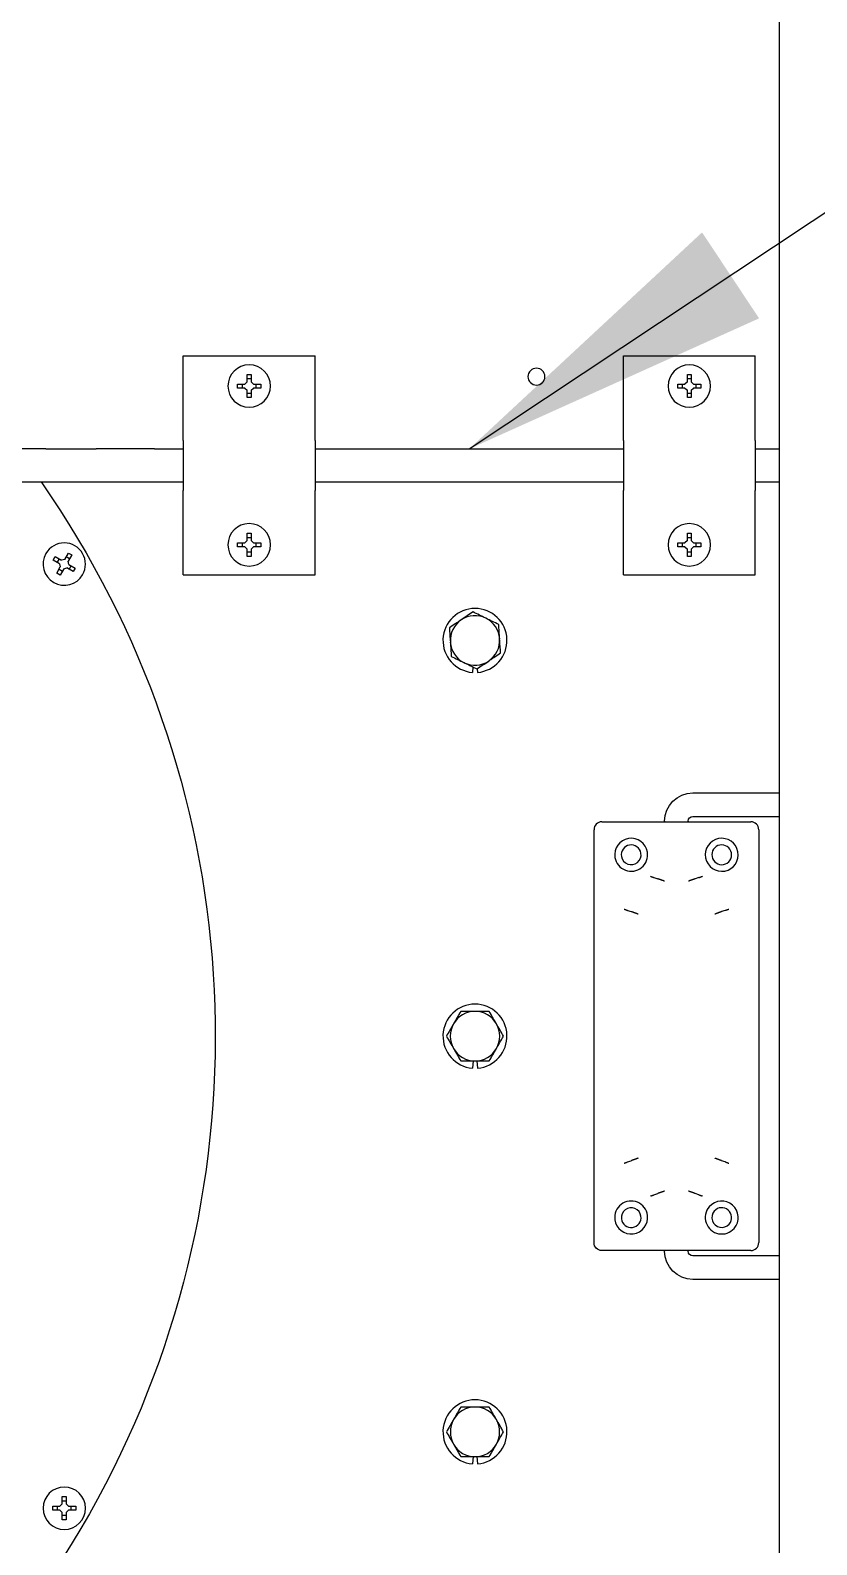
# Model space of a CAD drawing. Extents: x 0 to 216, y -5 to 280.
# Drawn here: x 119 to 124.96, y 202.46 to 213.94 of the extents above; entities that cross this region are included whole.
import ezdxf

# ---------------------------------------------------------------- set-up
doc = ezdxf.new("R2010")
doc.units = 0
doc.header["$LTSCALE"] = 10
doc.header["$MEASUREMENT"] = 0
for name, color, linetype in [('CADdetails-11-VERYFINE', 11, 'CONTINUOUS'), ('CADdetails-7-VERYFINE', 7, 'CONTINUOUS'), ('CADdetails-9-EXTRAFINE', 9, 'CONTINUOUS')]:
    doc.layers.add(name, color=color, linetype=linetype)
doc.styles.add('CADdetails-DIMENSIONS', font='ARIALN.TTF', dxfattribs={"height": 2})
doc.dimstyles.new('CADdetails-LEADER', dxfattribs={"dimtxt": 2.38, "dimasz": 2.38, "dimexe": 0.5, "dimexo": 1.5, "dimgap": 1, "dimtad": 0, "dimzin": 0, "dimdsep": 46, "dimtxsty": 'CADdetails-DIMENSIONS', "dimcen": 1, "dimclrd": 256, "dimclre": 256, "dimclrt": 256, "dimadec": 0, "dimazin": 0, "dimtfac": 1, "dimtdec": 4, "dimtofl": 0, "dimtmove": 0, "dimatfit": 3, "dimfxl": 1, "dimtolj": 1, "dimtzin": 0, "dimarcsym": 0})

msp = doc.modelspace()

# ---------------------------------------------------------------- linework, layer by layer
at = {"layer": 'CADdetails-11-VERYFINE', "linetype": 'Continuous', "extrusion": (-1, 6.12323e-17, 0)}
msp.add_line((124.68, 196.815), (124.68, 215.815), dxfattribs=at)
at = {"layer": 'CADdetails-9-EXTRAFINE', "linetype": 'Continuous', "extrusion": (-1, 6.12323e-17, 0)}
for p, q in [((120.157, 211.472), (121.157, 211.472)), ((120.157, 210.841), (120.157, 211.472)), ((121.157, 210.841), (121.157, 211.472)), ((123.496, 211.472), (124.496, 211.472)), ((123.496, 210.841), (123.496, 211.472)), ((124.496, 210.841), (124.496, 211.472)), ((120.569, 211.229), (120.569, 211.259)), ((120.569, 211.259), (120.624, 211.259)), ((120.604, 211.259), (120.604, 211.229)), ((120.642, 211.277), (120.624, 211.259)), ((120.642, 211.277), (120.642, 211.332)), ((120.642, 211.332), (120.672, 211.332)), ((120.672, 211.298), (120.642, 211.298)), ((120.672, 211.332), (120.672, 211.277)), ((120.69, 211.259), (120.672, 211.277)), ((120.69, 211.259), (120.745, 211.259)), ((120.71, 211.229), (120.71, 211.259)), ((120.745, 211.259), (120.745, 211.229)), ((123.908, 211.229), (123.908, 211.259)), ((123.908, 211.259), (123.963, 211.259)), ((123.943, 211.259), (123.943, 211.229)), ((123.981, 211.277), (123.963, 211.259)), ((123.981, 211.277), (123.981, 211.332)), ((123.981, 211.332), (124.011, 211.332)), ((124.011, 211.298), (123.981, 211.298)), ((124.011, 211.332), (124.011, 211.277)), ((124.029, 211.259), (124.011, 211.277)), ((124.029, 211.259), (124.084, 211.259)), ((124.049, 211.229), (124.049, 211.259)), ((124.084, 211.259), (124.084, 211.229)), ((120.624, 211.229), (120.569, 211.229)), ((120.624, 211.229), (120.642, 211.212)), ((120.642, 211.156), (120.642, 211.212)), ((120.642, 211.191), (120.672, 211.191)), ((120.672, 211.156), (120.642, 211.156)), ((120.672, 211.212), (120.69, 211.229)), ((120.672, 211.212), (120.672, 211.156)), ((120.745, 211.229), (120.69, 211.229)), ((123.963, 211.229), (123.908, 211.229)), ((123.963, 211.229), (123.981, 211.212)), ((123.981, 211.156), (123.981, 211.212)), ((123.981, 211.191), (124.011, 211.191)), ((124.011, 211.156), (123.981, 211.156)), ((124.011, 211.212), (124.029, 211.229)), ((124.011, 211.212), (124.011, 211.156)), ((124.084, 211.229), (124.029, 211.229)), ((120.157, 210.831), (120.157, 210.841)), ((120.157, 210.831), (120.157, 210.642)), ((121.157, 210.831), (121.157, 210.841)), ((121.157, 210.831), (121.157, 210.642)), ((123.496, 210.831), (123.496, 210.841)), ((123.496, 210.831), (123.496, 210.642)), ((124.496, 210.831), (124.496, 210.841)), ((124.496, 210.831), (124.496, 210.642)), ((119.113, 210.767), (118.671, 210.767)), ((119.113, 210.767), (119.497, 210.767)), ((119.939, 210.767), (119.497, 210.767)), ((119.939, 210.767), (120.157, 210.767)), ((121.157, 210.767), (123.496, 210.767)), ((124.496, 210.767), (124.68, 210.767)), ((120.157, 210.642), (120.157, 210.453)), ((121.157, 210.642), (121.157, 210.453)), ((123.496, 210.642), (123.496, 210.453)), ((124.496, 210.642), (124.496, 210.453)), ((118.671, 210.517), (119.113, 210.517)), ((119.113, 210.517), (119.497, 210.517)), ((119.497, 210.517), (119.939, 210.517)), ((119.939, 210.517), (120.157, 210.517)), ((121.157, 210.517), (123.496, 210.517)), ((124.496, 210.517), (124.68, 210.517)), ((120.157, 210.443), (120.157, 210.453)), ((120.157, 209.812), (120.157, 210.443)), ((121.157, 210.443), (121.157, 210.453)), ((121.157, 209.812), (121.157, 210.443)), ((123.496, 210.443), (123.496, 210.453)), ((123.496, 209.812), (123.496, 210.443)), ((124.496, 210.443), (124.496, 210.453)), ((124.496, 209.812), (124.496, 210.443)), ((120.642, 210.073), (120.642, 210.128)), ((120.642, 210.128), (120.672, 210.128)), ((120.672, 210.128), (120.672, 210.073)), ((123.981, 210.073), (123.981, 210.128)), ((123.981, 210.128), (124.011, 210.128)), ((124.011, 210.128), (124.011, 210.073)), ((120.569, 210.025), (120.569, 210.055)), ((120.569, 210.055), (120.624, 210.055)), ((120.624, 210.025), (120.569, 210.025)), ((120.604, 210.055), (120.604, 210.025)), ((120.642, 210.073), (120.624, 210.055)), ((120.624, 210.025), (120.642, 210.008)), ((120.672, 210.094), (120.642, 210.094)), ((120.642, 209.952), (120.642, 210.008)), ((120.69, 210.055), (120.672, 210.073)), ((120.672, 210.008), (120.69, 210.025)), ((120.672, 210.008), (120.672, 209.952)), ((120.69, 210.055), (120.745, 210.055)), ((120.745, 210.025), (120.69, 210.025)), ((120.71, 210.025), (120.71, 210.055)), ((120.745, 210.055), (120.745, 210.025)), ((123.908, 210.025), (123.908, 210.055)), ((123.908, 210.055), (123.963, 210.055)), ((123.963, 210.025), (123.908, 210.025)), ((123.943, 210.055), (123.943, 210.025)), ((123.981, 210.073), (123.963, 210.055)), ((123.963, 210.025), (123.981, 210.008)), ((124.011, 210.094), (123.981, 210.094)), ((123.981, 209.952), (123.981, 210.008)), ((124.029, 210.055), (124.011, 210.073)), ((124.011, 210.008), (124.029, 210.025)), ((124.011, 210.008), (124.011, 209.952)), ((124.029, 210.055), (124.084, 210.055)), ((124.084, 210.025), (124.029, 210.025)), ((124.049, 210.025), (124.049, 210.055)), ((124.084, 210.055), (124.084, 210.025)), ((119.17, 209.925), (119.185, 209.951)), ((119.218, 209.897), (119.17, 209.925)), ((119.185, 209.951), (119.233, 209.923)), ((119.215, 209.934), (119.2, 209.908)), ((119.218, 209.897), (119.224, 209.873)), ((119.257, 209.93), (119.233, 209.923)), ((119.257, 209.93), (119.285, 209.978)), ((119.293, 209.933), (119.267, 209.948)), ((119.311, 209.963), (119.283, 209.915)), ((119.289, 209.891), (119.283, 209.915)), ((119.285, 209.978), (119.311, 209.963)), ((119.289, 209.891), (119.337, 209.863)), ((119.292, 209.854), (119.307, 209.88)), ((120.642, 209.987), (120.672, 209.987)), ((120.672, 209.952), (120.642, 209.952)), ((123.981, 209.987), (124.011, 209.987)), ((124.011, 209.952), (123.981, 209.952)), ((119.197, 209.825), (119.224, 209.873)), ((119.223, 209.81), (119.197, 209.825)), ((119.214, 209.855), (119.24, 209.84)), ((119.25, 209.858), (119.223, 209.81)), ((119.25, 209.858), (119.274, 209.865)), ((119.322, 209.837), (119.274, 209.865)), ((119.337, 209.863), (119.322, 209.837)), ((120.157, 209.812), (121.157, 209.812)), ((123.496, 209.812), (124.496, 209.812)), ((122.354, 209.114), (122.351, 209.072)), ((122.387, 209.101), (122.389, 209.072)), ((124.023, 208.159), (124.68, 208.159)), ((123.333, 207.94), (123.754, 207.94)), ((123.754, 207.94), (123.808, 207.94)), ((123.808, 207.94), (123.858, 207.94)), ((123.809, 207.945), (123.809, 207.94)), ((123.939, 207.94), (123.989, 207.94)), ((123.987, 207.945), (123.987, 207.94)), ((123.989, 207.94), (124.043, 207.94)), ((124.023, 207.981), (124.68, 207.981)), ((124.043, 207.94), (124.463, 207.94)), ((123.273, 204.75), (123.273, 207.88)), ((124.523, 207.88), (124.523, 204.75)), ((123.728, 207.518), (123.756, 207.508)), ((124.069, 207.518), (124.041, 207.508)), ((123.528, 207.269), (123.556, 207.259)), ((124.269, 207.269), (124.241, 207.259)), ((122.355, 206.128), (122.351, 206.072)), ((122.385, 206.128), (122.389, 206.072)), ((123.528, 205.362), (123.556, 205.371)), ((124.269, 205.362), (124.241, 205.371)), ((123.728, 205.112), (123.756, 205.122)), ((124.069, 205.112), (124.041, 205.122)), ((123.754, 204.69), (123.333, 204.69)), ((123.808, 204.69), (123.754, 204.69)), ((123.858, 204.69), (123.808, 204.69)), ((123.809, 204.69), (123.809, 204.685)), ((123.989, 204.69), (123.939, 204.69)), ((123.987, 204.69), (123.987, 204.685)), ((124.043, 204.69), (123.989, 204.69)), ((124.68, 204.649), (124.023, 204.649)), ((124.463, 204.69), (124.043, 204.69)), ((124.68, 204.471), (124.023, 204.471)), ((122.355, 203.128), (122.351, 203.072)), ((122.385, 203.128), (122.389, 203.072)), ((119.239, 202.769), (119.221, 202.751)), ((119.239, 202.769), (119.239, 202.824)), ((119.239, 202.824), (119.269, 202.824)), ((119.269, 202.79), (119.239, 202.79)), ((119.269, 202.824), (119.269, 202.769)), ((119.286, 202.751), (119.269, 202.769)), ((119.166, 202.721), (119.166, 202.751)), ((119.166, 202.751), (119.221, 202.751)), ((119.221, 202.721), (119.166, 202.721)), ((119.2, 202.751), (119.2, 202.721)), ((119.221, 202.721), (119.239, 202.704)), ((119.239, 202.648), (119.239, 202.704)), ((119.239, 202.683), (119.269, 202.683)), ((119.269, 202.648), (119.239, 202.648)), ((119.269, 202.704), (119.286, 202.721)), ((119.269, 202.704), (119.269, 202.648)), ((119.286, 202.751), (119.342, 202.751)), ((119.342, 202.721), (119.286, 202.721)), ((119.307, 202.721), (119.307, 202.751)), ((119.342, 202.751), (119.342, 202.721))]:
    msp.add_line(p, q, dxfattribs=at)
at = {"layer": 'CADdetails-9-EXTRAFINE', "linetype": 'Continuous'}
for centre, radius, start, end in [((120.657, 211.244), 0.161, 90, 270), ((120.657, 211.244), 0.161, 270, 90), ((122.836, 211.315), 0.064, 90, 270), ((122.836, 211.315), 0.064, 270, 90), ((123.996, 211.244), 0.161, 90, 270), ((123.996, 211.244), 0.161, 270, 90), ((120.657, 210.04), 0.161, 90, 270), ((120.657, 210.04), 0.161, 270, 90), ((123.996, 210.04), 0.161, 90, 270), ((123.996, 210.04), 0.161, 270, 90), ((119.254, 209.894), 0.161, 330, 150), ((119.254, 209.894), 0.161, 150, 330), ((122.37, 209.315), 0.243, 274.5, 265.5), ((122.37, 209.315), 0.187, 123.8905, 183.8905), ((122.37, 209.315), 0.188, 63.8905, 123.8905), ((122.37, 209.315), 0.188, 3.8905, 63.8905), ((122.37, 209.315), 0.187, 303.8905, 3.8905), ((122.37, 209.315), 0.188, 183.8905, 243.8905), ((122.37, 209.315), 0.188, 243.8905, 303.8905), ((123.333, 207.88), 0.06, 90, 180), ((124.463, 207.88), 0.06, 0, 90), ((123.555, 207.69), 0.125, 9.3518, 189.3518), ((124.242, 207.69), 0.125, 10.7697, 190.7697), ((123.555, 207.69), 0.125, 189.3518, 9.3518), ((123.555, 207.69), 0.075, 9.3518, 189.3518), ((123.555, 207.69), 0.075, 189.3518, 9.3518), ((124.242, 207.69), 0.125, 190.7697, 10.7697), ((124.242, 207.69), 0.075, 10.7697, 190.7697), ((124.242, 207.69), 0.075, 190.7697, 10.7697), ((122.37, 206.315), 0.243, 274.5, 265.5), ((122.37, 206.315), 0.188, 90, 150), ((122.37, 206.315), 0.188, 30, 90), ((122.37, 206.315), 0.188, 150, 210), ((122.37, 206.315), 0.188, 330, 30), ((122.37, 206.315), 0.188, 210, 270), ((122.37, 206.315), 0.188, 270, 330), ((123.555, 204.94), 0.125, 7.4444, 187.4444), ((124.242, 204.94), 0.125, 318.9656, 138.9656), ((123.555, 204.94), 0.125, 187.4444, 7.4444), ((123.555, 204.94), 0.075, 7.4444, 187.4444), ((123.555, 204.94), 0.075, 187.4444, 7.4444), ((124.242, 204.94), 0.125, 138.9656, 318.9656), ((124.242, 204.94), 0.075, 138.9656, 318.9656), ((124.242, 204.94), 0.075, 318.9656, 138.9656), ((124.463, 204.75), 0.06, 270, 360), ((122.37, 203.315), 0.243, 274.5, 265.5), ((122.37, 203.315), 0.188, 90, 150), ((122.37, 203.315), 0.188, 30, 90), ((122.37, 203.315), 0.187, 150, 210), ((122.37, 203.315), 0.187, 330, 30), ((122.37, 203.315), 0.188, 210, 270), ((122.37, 203.315), 0.188, 270, 330), ((119.254, 202.736), 0.161, 90, 270), ((119.254, 202.736), 0.161, 270, 90)]:
    msp.add_arc(centre, radius, start, end, dxfattribs=at)
at = {"layer": 'CADdetails-9-EXTRAFINE', "linetype": 'Continuous', "extrusion": (0, 0, -1)}
for centre, radius, start, end in [((-113.055, 206.315), 7.344, 145.0957, 270), ((-124.023, 207.945), 0.214, 0, 90), ((-124.023, 207.945), 0.036, 0, 90), ((-123.333, 204.75), 0.06, 270, 360), ((-124.023, 204.685), 0.214, 270, 0), ((-124.023, 204.685), 0.036, 270, 360)]:
    msp.add_arc(centre, radius, start, end, dxfattribs=at)
at = {"layer": 'CADdetails-9-EXTRAFINE', "linetype": 'Continuous'}
for points, knots in [([(122.265, 209.471), (122.258, 209.466), (122.25, 209.46), (122.235, 209.45), (122.227, 209.445), (122.205, 209.43), (122.19, 209.42), (122.176, 209.41)], [0.002782414, 0.002782414, 0.002782414, 0.002782414, 0.003475359, 0.003475359, 0.004168303, 0.004168303, 0.005554192, 0.005554192, 0.005554192, 0.005554192]), ([(122.452, 209.483), (122.444, 209.487), (122.436, 209.492), (122.42, 209.5), (122.411, 209.504), (122.387, 209.515), (122.371, 209.523), (122.355, 209.531)], [0.002782414, 0.002782414, 0.002782414, 0.002782414, 0.003475359, 0.003475359, 0.004168303, 0.004168303, 0.005554192, 0.005554192, 0.005554192, 0.005554192]), ([(122.557, 209.328), (122.556, 209.346), (122.554, 209.365), (122.552, 209.401), (122.551, 209.418), (122.55, 209.436)], [0.007687364, 0.007687364, 0.007687364, 0.007687364, 0.009079015, 0.009079015, 0.010470665, 0.010470665, 0.010470665, 0.010470665]), ([(122.176, 209.41), (122.177, 209.393), (122.178, 209.375), (122.18, 209.339), (122.182, 209.321), (122.183, 209.302)], [0.002015536, 0.002015536, 0.002015536, 0.002015536, 0.003403628, 0.003403628, 0.00479172, 0.00479172, 0.00479172, 0.00479172]), ([(122.564, 209.22), (122.563, 209.237), (122.562, 209.255), (122.559, 209.291), (122.558, 209.31), (122.557, 209.328)], [0.004905717, 0.004905717, 0.004905717, 0.004905717, 0.006296541, 0.006296541, 0.007687364, 0.007687364, 0.007687364, 0.007687364]), ([(122.183, 209.302), (122.184, 209.284), (122.185, 209.266), (122.188, 209.23), (122.189, 209.212), (122.19, 209.194)], [0.00479172, 0.00479172, 0.00479172, 0.00479172, 0.006178988, 0.006178988, 0.007566256, 0.007566256, 0.007566256, 0.007566256]), ([(122.474, 209.159), (122.482, 209.165), (122.49, 209.17), (122.505, 209.18), (122.512, 209.185), (122.535, 209.2), (122.55, 209.21), (122.564, 209.22)], [0.002782414, 0.002782414, 0.002782414, 0.002782414, 0.003475359, 0.003475359, 0.004168303, 0.004168303, 0.005554192, 0.005554192, 0.005554192, 0.005554192]), ([(122.287, 209.147), (122.296, 209.143), (122.304, 209.139), (122.32, 209.131), (122.328, 209.127), (122.353, 209.115), (122.369, 209.107), (122.385, 209.099)], [0.002782414, 0.002782414, 0.002782414, 0.002782414, 0.003475359, 0.003475359, 0.004168303, 0.004168303, 0.005554192, 0.005554192, 0.005554192, 0.005554192]), ([(123.858, 207.94), (123.864, 207.94), (123.871, 207.94), (123.885, 207.94), (123.892, 207.939), (123.905, 207.939), (123.912, 207.94), (123.926, 207.94), (123.933, 207.94), (123.939, 207.94)], [0, 0, 0, 0, 0.000527497, 0.000527497, 0.001054994, 0.001054994, 0.001582491, 0.001582491, 0.002109988, 0.002109988, 0.002109988, 0.002109988]), ([(122.37, 206.503), (122.352, 206.503), (122.333, 206.503), (122.297, 206.503), (122.279, 206.503), (122.262, 206.503)], [0.00479172, 0.00479172, 0.00479172, 0.00479172, 0.006178988, 0.006178988, 0.007566256, 0.007566256, 0.007566256, 0.007566256]), ([(122.478, 206.503), (122.461, 206.503), (122.443, 206.503), (122.407, 206.503), (122.388, 206.503), (122.37, 206.503)], [0.002015536, 0.002015536, 0.002015536, 0.002015536, 0.003403628, 0.003403628, 0.00479172, 0.00479172, 0.00479172, 0.00479172]), ([(122.532, 206.409), (122.528, 206.417), (122.523, 206.425), (122.514, 206.441), (122.509, 206.448), (122.496, 206.472), (122.487, 206.487), (122.478, 206.503)], [0.002782414, 0.002782414, 0.002782414, 0.002782414, 0.003475359, 0.003475359, 0.004168303, 0.004168303, 0.005554192, 0.005554192, 0.005554192, 0.005554192]), ([(122.208, 206.409), (122.203, 206.401), (122.198, 206.393), (122.189, 206.377), (122.185, 206.369), (122.171, 206.346), (122.162, 206.33), (122.153, 206.315)], [0.002782414, 0.002782414, 0.002782414, 0.002782414, 0.003475359, 0.003475359, 0.004168303, 0.004168303, 0.005554192, 0.005554192, 0.005554192, 0.005554192]), ([(122.208, 206.221), (122.212, 206.213), (122.217, 206.205), (122.226, 206.19), (122.23, 206.182), (122.244, 206.158), (122.253, 206.143), (122.262, 206.128)], [0.002782414, 0.002782414, 0.002782414, 0.002782414, 0.003475359, 0.003475359, 0.004168303, 0.004168303, 0.005554192, 0.005554192, 0.005554192, 0.005554192]), ([(122.532, 206.221), (122.537, 206.229), (122.542, 206.237), (122.551, 206.253), (122.555, 206.261), (122.569, 206.284), (122.578, 206.3), (122.586, 206.315)], [0.002782414, 0.002782414, 0.002782414, 0.002782414, 0.003475359, 0.003475359, 0.004168303, 0.004168303, 0.005554192, 0.005554192, 0.005554192, 0.005554192]), ([(122.262, 206.128), (122.279, 206.128), (122.297, 206.128), (122.333, 206.128), (122.352, 206.128), (122.37, 206.128)], [0.004905717, 0.004905717, 0.004905717, 0.004905717, 0.006296541, 0.006296541, 0.007687364, 0.007687364, 0.007687364, 0.007687364]), ([(122.37, 206.128), (122.388, 206.128), (122.407, 206.128), (122.443, 206.128), (122.461, 206.128), (122.478, 206.128)], [0.007687364, 0.007687364, 0.007687364, 0.007687364, 0.009079015, 0.009079015, 0.010470665, 0.010470665, 0.010470665, 0.010470665]), ([(123.939, 204.69), (123.933, 204.69), (123.926, 204.69), (123.912, 204.691), (123.905, 204.691), (123.892, 204.691), (123.885, 204.691), (123.871, 204.69), (123.864, 204.69), (123.858, 204.69)], [0, 0, 0, 0, 0.000527497, 0.000527497, 0.001054994, 0.001054994, 0.001582491, 0.001582491, 0.002109988, 0.002109988, 0.002109988, 0.002109988]), ([(122.37, 203.503), (122.352, 203.503), (122.333, 203.503), (122.297, 203.503), (122.279, 203.503), (122.262, 203.503)], [0.00479172, 0.00479172, 0.00479172, 0.00479172, 0.006178988, 0.006178988, 0.007566256, 0.007566256, 0.007566256, 0.007566256]), ([(122.478, 203.503), (122.461, 203.503), (122.443, 203.503), (122.407, 203.503), (122.388, 203.503), (122.37, 203.503)], [0.002015536, 0.002015536, 0.002015536, 0.002015536, 0.003403628, 0.003403628, 0.00479172, 0.00479172, 0.00479172, 0.00479172]), ([(122.532, 203.409), (122.528, 203.417), (122.523, 203.425), (122.514, 203.441), (122.509, 203.448), (122.496, 203.472), (122.487, 203.487), (122.478, 203.503)], [0.002782414, 0.002782414, 0.002782414, 0.002782414, 0.003475359, 0.003475359, 0.004168303, 0.004168303, 0.005554192, 0.005554192, 0.005554192, 0.005554192]), ([(122.208, 203.409), (122.203, 203.401), (122.198, 203.393), (122.189, 203.377), (122.185, 203.369), (122.171, 203.346), (122.162, 203.33), (122.153, 203.315)], [0.002782414, 0.002782414, 0.002782414, 0.002782414, 0.003475359, 0.003475359, 0.004168303, 0.004168303, 0.005554192, 0.005554192, 0.005554192, 0.005554192]), ([(122.208, 203.221), (122.212, 203.213), (122.217, 203.205), (122.226, 203.19), (122.23, 203.182), (122.244, 203.158), (122.253, 203.143), (122.262, 203.128)], [0.002782414, 0.002782414, 0.002782414, 0.002782414, 0.003475359, 0.003475359, 0.004168303, 0.004168303, 0.005554192, 0.005554192, 0.005554192, 0.005554192]), ([(122.532, 203.221), (122.537, 203.229), (122.542, 203.237), (122.551, 203.253), (122.555, 203.261), (122.569, 203.284), (122.578, 203.3), (122.586, 203.315)], [0.002782414, 0.002782414, 0.002782414, 0.002782414, 0.003475359, 0.003475359, 0.004168303, 0.004168303, 0.005554192, 0.005554192, 0.005554192, 0.005554192]), ([(122.262, 203.128), (122.279, 203.128), (122.297, 203.128), (122.333, 203.128), (122.352, 203.128), (122.37, 203.128)], [0.004905717, 0.004905717, 0.004905717, 0.004905717, 0.006296541, 0.006296541, 0.007687364, 0.007687364, 0.007687364, 0.007687364]), ([(122.37, 203.128), (122.388, 203.128), (122.407, 203.128), (122.443, 203.128), (122.461, 203.128), (122.478, 203.128)], [0.007687364, 0.007687364, 0.007687364, 0.007687364, 0.009079015, 0.009079015, 0.010470665, 0.010470665, 0.010470665, 0.010470665])]:
    msp.add_open_spline(points, degree=3, knots=knots, dxfattribs=at)
for points in [[(122.355, 209.531), (122.326, 209.511), (122.296, 209.491), (122.265, 209.471)], [(122.55, 209.436), (122.518, 209.451), (122.486, 209.467), (122.452, 209.483)], [(122.19, 209.194), (122.222, 209.179), (122.254, 209.163), (122.287, 209.147)], [(122.385, 209.099), (122.414, 209.119), (122.444, 209.139), (122.474, 209.159)], [(122.262, 206.503), (122.244, 206.472), (122.226, 206.441), (122.208, 206.409)], [(122.586, 206.315), (122.569, 206.346), (122.551, 206.377), (122.532, 206.409)], [(122.153, 206.315), (122.171, 206.284), (122.189, 206.253), (122.208, 206.221)], [(122.478, 206.128), (122.496, 206.158), (122.514, 206.189), (122.532, 206.221)], [(122.262, 203.503), (122.244, 203.472), (122.226, 203.441), (122.208, 203.409)], [(122.586, 203.315), (122.569, 203.346), (122.551, 203.377), (122.532, 203.409)], [(122.153, 203.315), (122.171, 203.284), (122.189, 203.253), (122.208, 203.221)], [(122.478, 203.128), (122.496, 203.158), (122.514, 203.189), (122.532, 203.221)]]:
    msp.add_open_spline(points, degree=3, dxfattribs=at)
for points in [[(123.702, 207.527), (123.713, 207.523), (123.722, 207.52), (123.728, 207.518)], [(123.808, 207.49), (123.786, 207.498), (123.767, 207.504), (123.756, 207.508)], [(124.041, 207.508), (124.03, 207.504), (124.011, 207.498), (123.989, 207.49)], [(124.069, 207.518), (124.075, 207.52), (124.084, 207.523), (124.095, 207.527)], [(123.502, 207.278), (123.513, 207.274), (123.522, 207.271), (123.528, 207.269)], [(123.608, 207.24), (123.586, 207.248), (123.567, 207.255), (123.556, 207.259)], [(124.241, 207.259), (124.23, 207.255), (124.211, 207.248), (124.189, 207.24)], [(124.269, 207.269), (124.275, 207.271), (124.284, 207.274), (124.295, 207.278)], [(123.502, 205.352), (123.513, 205.356), (123.522, 205.36), (123.528, 205.362)], [(123.608, 205.39), (123.586, 205.382), (123.567, 205.375), (123.556, 205.371)], [(124.241, 205.371), (124.23, 205.375), (124.211, 205.382), (124.189, 205.39)], [(124.269, 205.362), (124.275, 205.36), (124.284, 205.356), (124.295, 205.352)], [(123.702, 205.103), (123.713, 205.107), (123.722, 205.11), (123.728, 205.112)], [(123.808, 205.14), (123.786, 205.133), (123.767, 205.126), (123.756, 205.122)], [(124.041, 205.122), (124.03, 205.126), (124.011, 205.133), (123.989, 205.14)], [(124.069, 205.112), (124.075, 205.11), (124.084, 205.107), (124.095, 205.103)]]:
    msp.add_rational_spline(points, [1, 0.910683602523, 0.910683602523, 1], degree=3, dxfattribs=at)

# ---------------------------------------------------------------- leaders
at = {"layer": 'CADdetails-7-VERYFINE', "annotation_type": 0, "has_hookline": 1, "hookline_direction": 0, "text_width": 19.599}
msp.add_leader([(122.326, 210.767), (136.854, 220.407), (138.778, 220.407)], dimstyle='CADdetails-LEADER', override={"dimgap": 1, "dimtad": 0}, dxfattribs=at)

doc.saveas('drawing.dxf')
